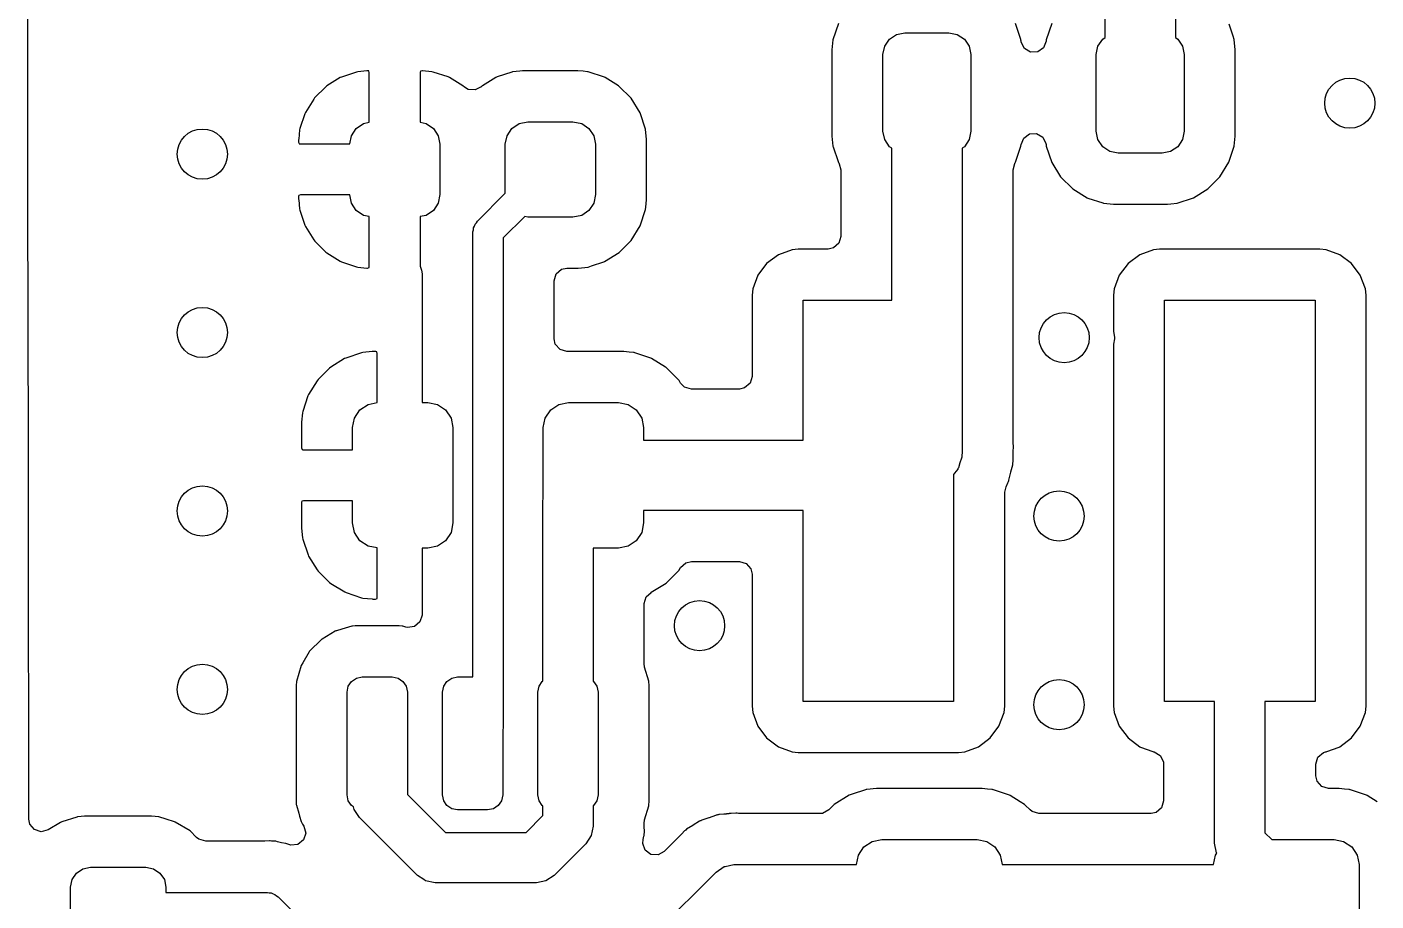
# Model space of a CAD drawing. Extents: x 108 to 192, y -153 to -46.
# Drawn here: x 108.49 to 121.93, y -93.8 to -85.09 of the extents above; entities that cross this region are included whole.
import ezdxf

# ---------------------------------------------------------------- set-up
doc = ezdxf.new("R2010")
doc.units = 0
doc.layers.add('BLACK', color=7, linetype='CONTINUOUS')

msp = doc.modelspace()

# ---------------------------------------------------------------- linework, layer by layer
at = {"layer": 'BLACK', "linetype": 'CONTINUOUS'}
for p, q in [((119.229, -85.1988), (119.229, -77.7791)), ((119.929, -77.9241), (119.929, -85.1988)), ((108.499, -86.2403), (108.489, -79.3742)), ((116.572, -85.0597), (116.518, -85.2207)), ((118.389, -85.2194), (118.336, -85.0586)), ((118.697, -85.0597), (118.643, -85.2207)), ((120.503, -85.1858), (120.463, -85.0655)), ((117.08, -85.2145), (117.151, -85.1671)), ((117.151, -85.1671), (117.235, -85.1504)), ((117.235, -85.1504), (117.673, -85.1504)), ((117.673, -85.1504), (117.756, -85.1671)), ((117.756, -85.1671), (117.827, -85.2145)), ((119.205, -85.2145), (119.229, -85.1988)), ((119.929, -85.1988), (119.952, -85.2145)), ((120.514, -85.2194), (120.503, -85.1858)), ((116.518, -85.2207), (116.508, -85.3208)), ((116.508, -85.3208), (116.508, -86.18)), ((117.016, -85.3691), (117.033, -85.2854)), ((117.033, -85.2854), (117.08, -85.2145)), ((117.827, -85.2145), (117.875, -85.2854)), ((117.875, -85.2854), (117.891, -85.3691)), ((118.39, -85.2263), (118.389, -85.2194)), ((118.391, -85.2352), (118.39, -85.2263)), ((118.39, -85.2263), (118.39, -85.2263)), ((118.392, -85.2452), (118.391, -85.2352)), ((118.425, -85.3085), (118.392, -85.2452)), ((118.486, -85.3445), (118.425, -85.3085)), ((118.615, -85.3008), (118.557, -85.3416)), ((118.642, -85.2351), (118.615, -85.3008)), ((118.643, -85.2207), (118.642, -85.2275)), ((118.642, -85.2275), (118.642, -85.2351)), ((119.141, -85.3691), (119.158, -85.2854)), ((119.158, -85.2854), (119.205, -85.2145)), ((119.952, -85.2145), (120, -85.2854)), ((120, -85.2854), (120.016, -85.3691)), ((120.525, -85.3208), (120.514, -85.2194)), ((120.525, -86.18), (120.525, -85.3208)), ((117.016, -86.1316), (117.016, -85.3691)), ((117.891, -85.3691), (117.891, -86.1316)), ((118.557, -85.3416), (118.486, -85.3445)), ((119.141, -86.1316), (119.141, -85.3691)), ((120.016, -85.3691), (120.016, -86.1316)), ((111.609, -85.598), (111.476, -85.6802)), ((111.622, -85.5918), (111.609, -85.598)), ((111.771, -85.5422), (111.622, -85.5918)), ((111.784, -85.5393), (111.771, -85.5422)), ((111.876, -85.5297), (111.784, -85.5393)), ((111.883, -85.5294), (111.876, -85.5297)), ((111.886, -85.5294), (111.883, -85.5294)), ((111.894, -85.5311), (111.886, -85.5294)), ((111.895, -85.5323), (111.894, -85.5311)), ((111.899, -85.5475), (111.895, -85.5323)), ((111.899, -86.0432), (111.899, -85.5475)), ((112.409, -85.5353), (112.407, -85.5429)), ((112.407, -85.5429), (112.407, -86.0432)), ((112.41, -85.5339), (112.409, -85.5353)), ((112.425, -85.5295), (112.41, -85.5339)), ((112.43, -85.5297), (112.425, -85.5295)), ((112.521, -85.539), (112.43, -85.5297)), ((112.535, -85.5419), (112.521, -85.539)), ((112.683, -85.5912), (112.535, -85.5419)), ((112.697, -85.5974), (112.683, -85.5912)), ((112.83, -85.6794), (112.697, -85.5974)), ((113.159, -85.5975), (113.027, -85.679)), ((113.165, -85.5936), (113.159, -85.5975)), ((113.159, -85.5975), (113.159, -85.5975)), ((113.172, -85.5913), (113.165, -85.5936)), ((113.319, -85.5422), (113.172, -85.5913)), ((113.172, -85.5913), (113.172, -85.5913)), ((113.327, -85.5395), (113.319, -85.5422)), ((113.397, -85.5323), (113.327, -85.5395)), ((113.426, -85.5292), (113.397, -85.5323)), ((113.43, -85.5289), (113.426, -85.5292)), ((113.426, -85.5292), (113.426, -85.5292)), ((113.977, -85.5289), (113.43, -85.5289)), ((114.03, -85.5343), (113.977, -85.5289)), ((114.071, -85.5386), (114.03, -85.5343)), ((114.078, -85.5393), (114.071, -85.5386)), ((114.071, -85.5386), (114.071, -85.5386)), ((114.241, -85.5931), (114.078, -85.5393)), ((114.247, -85.5969), (114.241, -85.5931)), ((114.38, -85.679), (114.247, -85.5969)), ((114.247, -85.5969), (114.247, -85.5969)), ((111.465, -85.6892), (111.354, -85.7998)), ((111.476, -85.6802), (111.465, -85.6892)), ((112.847, -85.693), (112.83, -85.6794)), ((112.848, -85.6919), (112.847, -85.693)), ((112.884, -85.7153), (112.848, -85.6919)), ((112.955, -85.7203), (112.884, -85.7153)), ((113.007, -85.6916), (112.955, -85.7203)), ((113.009, -85.6934), (113.007, -85.6916)), ((113.015, -85.6888), (113.009, -85.6934)), ((113.02, -85.6836), (113.015, -85.6888)), ((113.027, -85.679), (113.02, -85.6836)), ((114.386, -85.6828), (114.38, -85.679)), ((114.507, -85.8037), (114.386, -85.6828)), ((111.345, -85.8112), (111.263, -85.9443)), ((111.354, -85.7998), (111.345, -85.8112)), ((114.597, -85.9491), (114.507, -85.8037)), ((111.257, -85.9575), (111.208, -86.1062)), ((111.263, -85.9443), (111.257, -85.9575)), ((114.651, -86.1114), (114.597, -85.9491)), ((111.205, -86.1196), (111.196, -86.2105)), ((111.208, -86.1062), (111.205, -86.1196)), ((111.721, -86.1763), (111.769, -86.1033)), ((111.769, -86.1033), (111.842, -86.0545)), ((111.842, -86.0545), (111.899, -86.0432)), ((112.407, -86.0432), (112.465, -86.0545)), ((112.465, -86.0545), (112.537, -86.1033)), ((112.537, -86.1033), (112.586, -86.1763)), ((113.271, -86.1763), (113.319, -86.1033)), ((113.319, -86.1033), (113.392, -86.0545)), ((113.392, -86.0545), (113.478, -86.0374)), ((113.478, -86.0374), (113.928, -86.0374)), ((113.928, -86.0374), (114.015, -86.0545)), ((114.015, -86.0545), (114.087, -86.1033)), ((114.087, -86.1033), (114.136, -86.1763)), ((114.662, -86.2137), (114.651, -86.1114)), ((117.033, -86.2154), (117.016, -86.1316)), ((117.891, -86.1316), (117.875, -86.2154)), ((119.158, -86.2154), (119.141, -86.1316)), ((120.016, -86.1316), (120, -86.2154)), ((108.499, -86.8078), (108.499, -86.2403)), ((111.196, -86.2105), (111.195, -86.2169)), ((111.195, -86.2169), (111.195, -86.2403)), ((111.195, -86.2403), (111.2, -86.2555)), ((111.2, -86.2555), (111.201, -86.2567)), ((111.201, -86.2567), (111.209, -86.2584)), ((111.209, -86.2584), (111.704, -86.2584)), ((111.704, -86.2584), (111.721, -86.1763)), ((112.586, -86.1763), (112.603, -86.2624)), ((112.603, -86.2624), (112.603, -86.7624)), ((113.253, -86.2624), (113.271, -86.1763)), ((113.253, -86.7503), (113.253, -86.2624)), ((114.136, -86.1763), (114.153, -86.2624)), ((114.153, -86.2624), (114.153, -86.7624)), ((114.662, -86.8111), (114.662, -86.2137)), ((116.508, -86.18), (116.518, -86.2814)), ((117.08, -86.2863), (117.033, -86.2154)), ((117.875, -86.2154), (117.827, -86.2863)), ((118.39, -86.2801), (118.391, -86.2657)), ((118.391, -86.2657), (118.418, -86.2)), ((118.418, -86.2), (118.476, -86.1592)), ((118.476, -86.1592), (118.547, -86.1563)), ((118.547, -86.1563), (118.608, -86.1923)), ((118.608, -86.1923), (118.64, -86.2556)), ((118.64, -86.2556), (118.642, -86.2656)), ((118.642, -86.2656), (118.643, -86.2745)), ((118.643, -86.2745), (118.643, -86.2745)), ((118.643, -86.2745), (118.643, -86.2814)), ((119.205, -86.2863), (119.158, -86.2154)), ((120, -86.2154), (119.952, -86.2863)), ((120.515, -86.2801), (120.525, -86.18)), ((116.518, -86.2814), (116.521, -86.2879)), ((116.521, -86.2879), (116.57, -86.4353)), ((117.104, -86.302), (117.08, -86.2863)), ((117.104, -87.8144), (117.104, -86.302)), ((117.827, -86.2863), (117.804, -86.302)), ((117.804, -86.302), (117.804, -89.3309)), ((118.336, -86.4411), (118.39, -86.2801)), ((118.643, -86.2814), (118.697, -86.4422)), ((119.276, -86.3337), (119.205, -86.2863)), ((119.36, -86.3504), (119.276, -86.3337)), ((119.798, -86.3504), (119.36, -86.3504)), ((119.881, -86.3337), (119.798, -86.3504)), ((119.952, -86.2863), (119.881, -86.3337)), ((120.461, -86.4411), (120.515, -86.2801)), ((116.57, -86.4353), (116.57, -86.4353)), ((116.57, -86.4353), (116.572, -86.4422)), ((116.572, -86.4422), (116.577, -86.4494)), ((116.577, -86.4494), (116.577, -86.4494)), ((116.577, -86.4494), (116.577, -86.4502)), ((116.577, -86.4502), (116.579, -86.4551)), ((116.579, -86.4551), (116.578, -86.4555)), ((116.578, -86.4555), (116.595, -86.5157)), ((116.595, -86.5157), (116.595, -87.1799)), ((118.312, -86.5155), (118.33, -86.4542)), ((118.312, -89.2378), (118.312, -86.5155)), ((118.329, -86.454), (118.331, -86.4511)), ((118.33, -86.4542), (118.329, -86.454)), ((118.331, -86.4494), (118.332, -86.4473)), ((118.331, -86.4511), (118.331, -86.4494)), ((118.332, -86.4473), (118.336, -86.4411)), ((118.332, -86.4473), (118.332, -86.4473)), ((118.697, -86.4422), (118.786, -86.5865)), ((120.372, -86.5855), (120.461, -86.4411)), ((118.786, -86.5865), (118.906, -86.7063)), ((120.252, -86.7055), (120.372, -86.5855)), ((108.503, -89.2883), (108.499, -86.8078)), ((111.197, -86.7723), (111.195, -86.7799)), ((111.195, -86.7799), (111.195, -86.8078)), ((111.195, -86.8078), (111.196, -86.8144)), ((111.198, -86.7709), (111.197, -86.7723)), ((111.214, -86.7664), (111.198, -86.7709)), ((111.704, -86.7664), (111.214, -86.7664)), ((111.721, -86.8485), (111.704, -86.7664)), ((112.603, -86.7624), (112.586, -86.8485)), ((112.976, -87.0273), (113.253, -86.7503)), ((114.153, -86.7624), (114.136, -86.8485)), ((114.662, -86.8143), (114.662, -86.8111)), ((118.906, -86.7063), (119.051, -86.7952)), ((119.051, -86.7952), (119.058, -86.7976)), ((119.058, -86.7976), (119.058, -86.7976)), ((119.058, -86.7976), (119.205, -86.8465)), ((119.947, -86.8484), (120.108, -86.7947)), ((120.108, -86.7947), (120.252, -86.7055)), ((111.196, -86.8144), (111.205, -86.9065)), ((111.205, -86.9065), (111.208, -86.9199)), ((111.208, -86.9199), (111.258, -87.0685)), ((111.769, -86.9215), (111.721, -86.8485)), ((111.842, -86.9703), (111.769, -86.9215)), ((112.537, -86.9215), (112.465, -86.9703)), ((112.586, -86.8485), (112.537, -86.9215)), ((114.087, -86.9215), (114.015, -86.9703)), ((114.136, -86.8485), (114.087, -86.9215)), ((114.598, -87.0745), (114.652, -86.9122)), ((114.652, -86.9122), (114.654, -86.8873)), ((114.654, -86.8873), (114.662, -86.8143)), ((119.205, -86.8465), (119.205, -86.8465)), ((119.205, -86.8465), (119.212, -86.8486)), ((119.212, -86.8486), (119.312, -86.8589)), ((119.312, -86.8589), (119.846, -86.8589)), ((119.846, -86.8589), (119.849, -86.8586)), ((119.849, -86.8586), (119.883, -86.8551)), ((119.849, -86.8586), (119.849, -86.8586)), ((119.883, -86.8551), (119.947, -86.8484)), ((111.258, -87.0685), (111.264, -87.0817)), ((111.899, -86.9816), (111.842, -86.9703)), ((111.899, -87.4819), (111.899, -86.9816)), ((112.465, -86.9703), (112.407, -86.9816)), ((112.407, -86.9816), (112.407, -87.4773)), ((112.938, -87.0946), (112.947, -87.0775)), ((112.947, -87.0775), (112.952, -87.0584)), ((112.952, -87.0584), (112.966, -87.0444)), ((112.966, -87.0444), (112.976, -87.0273)), ((113.447, -86.9811), (113.232, -87.1955)), ((113.478, -86.9874), (113.447, -86.9811)), ((113.928, -86.9874), (113.478, -86.9874)), ((114.015, -86.9703), (113.928, -86.9874)), ((114.508, -87.2201), (114.598, -87.0745)), ((111.264, -87.0817), (111.346, -87.2146)), ((111.346, -87.2146), (111.355, -87.226)), ((112.932, -87.1334), (112.938, -87.1143)), ((112.932, -91.5704), (112.932, -87.1334)), ((112.938, -87.1143), (112.938, -87.0946)), ((113.232, -87.1955), (113.232, -92.0789)), ((116.595, -87.1799), (116.575, -87.248)), ((111.355, -87.226), (111.466, -87.3364)), ((111.466, -87.3364), (111.477, -87.3454)), ((111.477, -87.3454), (111.61, -87.4274)), ((114.242, -87.4312), (114.387, -87.3412)), ((114.387, -87.3412), (114.508, -87.2201)), ((116.11, -87.3127), (115.974, -87.3638)), ((116.172, -87.3059), (116.11, -87.3127)), ((116.469, -87.3059), (116.172, -87.3059)), ((116.522, -87.2945), (116.469, -87.3059)), ((116.575, -87.248), (116.522, -87.2945)), ((119.71, -87.3127), (119.574, -87.3638)), ((119.772, -87.3059), (119.71, -87.3127)), ((121.369, -87.3059), (119.772, -87.3059)), ((121.431, -87.3127), (121.369, -87.3059)), ((121.567, -87.3638), (121.431, -87.3127)), ((111.61, -87.4274), (111.623, -87.4336)), ((111.623, -87.4336), (111.772, -87.4829)), ((111.772, -87.4829), (111.786, -87.4858)), ((111.898, -87.4895), (111.899, -87.4819)), ((112.407, -87.4773), (112.419, -87.5161)), ((114.079, -87.4853), (114.114, -87.4737)), ((114.114, -87.4737), (114.235, -87.4335)), ((114.235, -87.4335), (114.242, -87.4312)), ((114.235, -87.4335), (114.235, -87.4335)), ((115.857, -87.4511), (115.77, -87.5677)), ((115.974, -87.3638), (115.857, -87.4511)), ((119.457, -87.4511), (119.37, -87.5677)), ((119.574, -87.3638), (119.457, -87.4511)), ((121.684, -87.4511), (121.567, -87.3638)), ((121.771, -87.5677), (121.684, -87.4511)), ((111.786, -87.4858), (111.876, -87.4951)), ((111.876, -87.4951), (111.882, -87.4953)), ((111.882, -87.4953), (111.897, -87.4909)), ((111.897, -87.4909), (111.898, -87.4895)), ((112.419, -87.5161), (112.424, -87.5516)), ((112.424, -87.5516), (112.424, -88.8354)), ((113.741, -87.6219), (113.761, -87.5538)), ((113.761, -87.5538), (113.815, -87.5073)), ((113.815, -87.5073), (113.867, -87.4959)), ((113.867, -87.4959), (113.977, -87.4959)), ((113.977, -87.4959), (113.98, -87.4956)), ((113.98, -87.4956), (114.014, -87.492)), ((113.98, -87.4956), (113.98, -87.4956)), ((114.014, -87.492), (114.079, -87.4853)), ((115.77, -87.5677), (115.719, -87.7041)), ((119.37, -87.5677), (119.319, -87.7041)), ((121.822, -87.7041), (121.771, -87.5677)), ((113.741, -88.2009), (113.741, -87.6219)), ((115.719, -87.7041), (115.712, -87.7663)), ((119.319, -87.7041), (119.312, -87.7663)), ((121.829, -87.7663), (121.822, -87.7041)), ((115.712, -87.7663), (115.712, -88.5759)), ((116.22, -89.2104), (116.22, -87.8144)), ((116.22, -87.8144), (117.104, -87.8144)), ((119.312, -87.7663), (119.312, -88.1239)), ((119.82, -91.8144), (119.82, -87.8144)), ((119.82, -87.8144), (121.32, -87.8144)), ((121.32, -87.8144), (121.32, -91.8144)), ((121.829, -91.8625), (121.829, -87.7663)), ((119.312, -88.1239), (119.321, -88.1888)), ((113.752, -88.2532), (113.741, -88.2009)), ((113.799, -88.3069), (113.752, -88.2532)), ((119.321, -88.201), (119.312, -88.2554)), ((119.312, -88.2554), (119.312, -91.8625)), ((119.321, -88.1888), (119.321, -88.201)), ((111.652, -88.3982), (111.515, -88.4835)), ((111.666, -88.392), (111.652, -88.3982)), ((111.82, -88.3405), (111.666, -88.392)), ((111.833, -88.3377), (111.82, -88.3405)), ((111.929, -88.3277), (111.833, -88.3377)), ((111.935, -88.3274), (111.929, -88.3277)), ((111.965, -88.3274), (111.935, -88.3274)), ((111.973, -88.3291), (111.965, -88.3274)), ((111.974, -88.3303), (111.973, -88.3291)), ((111.978, -88.3455), (111.974, -88.3303)), ((111.978, -88.8362), (111.978, -88.3455)), ((113.867, -88.3269), (113.799, -88.3069)), ((114.433, -88.3269), (113.867, -88.3269)), ((114.487, -88.3325), (114.433, -88.3269)), ((114.53, -88.3369), (114.487, -88.3325)), ((114.537, -88.3376), (114.53, -88.3369)), ((114.53, -88.3369), (114.53, -88.3369)), ((114.544, -88.3398), (114.537, -88.3376)), ((114.625, -88.3668), (114.544, -88.3398)), ((114.544, -88.3398), (114.544, -88.3398)), ((114.705, -88.3933), (114.625, -88.3668)), ((114.711, -88.3971), (114.705, -88.3933)), ((114.849, -88.4823), (114.711, -88.3971)), ((114.711, -88.3971), (114.711, -88.3971)), ((111.503, -88.4925), (111.389, -88.6072)), ((111.515, -88.4835), (111.503, -88.4925)), ((114.856, -88.4861), (114.849, -88.4823)), ((114.981, -88.6111), (114.856, -88.4861)), ((111.38, -88.6186), (111.295, -88.7566)), ((111.389, -88.6072), (111.38, -88.6186)), ((114.985, -88.6173), (114.981, -88.6111)), ((115, -88.6422), (114.985, -88.6173)), ((115.039, -88.6819), (115, -88.6422)), ((115.107, -88.7019), (115.039, -88.6819)), ((115.638, -88.6905), (115.586, -88.7019)), ((115.692, -88.644), (115.638, -88.6905)), ((115.712, -88.5759), (115.692, -88.644)), ((111.288, -88.7698), (111.237, -88.9241)), ((111.295, -88.7566), (111.288, -88.7698)), ((115.586, -88.7019), (115.107, -88.7019)), ((111.234, -88.9375), (111.225, -89.0318)), ((111.237, -88.9241), (111.234, -88.9375)), ((111.751, -88.9897), (111.806, -88.9086)), ((111.806, -88.9086), (111.887, -88.8544)), ((111.887, -88.8544), (111.978, -88.8362)), ((112.424, -88.8354), (112.482, -88.8354)), ((112.482, -88.8354), (112.578, -88.8544)), ((112.578, -88.8544), (112.659, -88.9086)), ((112.659, -88.9086), (112.713, -88.9897)), ((113.651, -88.9897), (113.706, -88.9086)), ((113.706, -88.9086), (113.787, -88.8544)), ((113.787, -88.8544), (113.882, -88.8354)), ((113.882, -88.8354), (114.382, -88.8354)), ((114.382, -88.8354), (114.478, -88.8544)), ((114.478, -88.8544), (114.559, -88.9086)), ((114.559, -88.9086), (114.613, -88.9897)), ((111.225, -89.0318), (111.224, -89.0383)), ((111.224, -89.0383), (111.224, -89.2883)), ((111.732, -89.0854), (111.751, -88.9897)), ((111.732, -89.3064), (111.732, -89.0854)), ((112.713, -88.9897), (112.732, -89.0854)), ((112.732, -89.0854), (112.732, -90.0354)), ((113.632, -89.0854), (113.651, -88.9897)), ((113.632, -89.7943), (113.632, -89.0854)), ((114.613, -88.9897), (114.632, -89.0854)), ((114.632, -89.0854), (114.632, -89.2104)), ((114.632, -89.2104), (116.22, -89.2104)), ((108.504, -90.0825), (108.503, -89.2883)), ((111.224, -89.2883), (111.229, -89.3035)), ((111.229, -89.3035), (111.23, -89.3047)), ((111.23, -89.3047), (111.238, -89.3064)), ((111.238, -89.3064), (111.732, -89.3064)), ((117.804, -89.3309), (117.801, -89.3665)), ((118.313, -89.2481), (118.312, -89.2378)), ((118.312, -89.3415), (118.315, -89.2616)), ((118.312, -89.3451), (118.312, -89.3415)), ((118.312, -89.4214), (118.312, -89.3451)), ((118.313, -89.2549), (118.313, -89.2481)), ((118.313, -89.2481), (118.313, -89.2481)), ((118.315, -89.2616), (118.313, -89.2549)), ((117.761, -89.4995), (117.73, -89.5383)), ((117.763, -89.4917), (117.761, -89.4995)), ((117.768, -89.4849), (117.763, -89.4917)), ((117.782, -89.4376), (117.768, -89.4849)), ((117.799, -89.3911), (117.782, -89.4376)), ((117.8, -89.3797), (117.799, -89.3911)), ((117.801, -89.3748), (117.8, -89.3797)), ((117.801, -89.3665), (117.801, -89.3748)), ((118.29, -89.5269), (118.308, -89.4547)), ((118.308, -89.4547), (118.309, -89.4481)), ((118.308, -89.4547), (118.308, -89.4547)), ((118.309, -89.4481), (118.31, -89.4413)), ((118.31, -89.4371), (118.311, -89.4322)), ((118.31, -89.438), (118.31, -89.4371)), ((118.31, -89.4413), (118.31, -89.438)), ((118.311, -89.4322), (118.312, -89.4272)), ((118.312, -89.4272), (118.312, -89.4214)), ((117.73, -89.5383), (117.72, -89.5518)), ((117.72, -89.5518), (117.72, -91.8144)), ((118.261, -89.6352), (118.264, -89.6291)), ((118.264, -89.6291), (118.266, -89.6225)), ((118.266, -89.6225), (118.267, -89.6193)), ((118.267, -89.6185), (118.269, -89.6154)), ((118.267, -89.6189), (118.267, -89.6185)), ((118.267, -89.6193), (118.267, -89.6189)), ((118.269, -89.6154), (118.271, -89.6092)), ((118.271, -89.6092), (118.289, -89.5299)), ((118.289, -89.5299), (118.29, -89.5269)), ((118.229, -89.73), (118.242, -89.674)), ((118.229, -91.8625), (118.229, -89.73)), ((118.242, -89.674), (118.261, -89.6352)), ((111.226, -89.8203), (111.224, -89.8279)), ((111.224, -89.8279), (111.224, -90.0825)), ((111.227, -89.8189), (111.226, -89.8203)), ((111.243, -89.8144), (111.227, -89.8189)), ((111.732, -89.8144), (111.243, -89.8144)), ((111.732, -90.0354), (111.732, -89.8144)), ((113.628, -89.8144), (113.632, -89.7943)), ((113.628, -91.6103), (113.628, -89.8144)), ((111.751, -90.1311), (111.732, -90.0354)), ((112.732, -90.0354), (112.713, -90.1311)), ((114.632, -90.0354), (114.613, -90.1311)), ((116.22, -89.9104), (114.632, -89.9104)), ((114.632, -89.9104), (114.632, -90.0354)), ((116.22, -91.8144), (116.22, -89.9104)), ((108.508, -92.9723), (108.504, -90.0825)), ((111.224, -90.0825), (111.225, -90.089)), ((111.225, -90.089), (111.235, -90.1846)), ((111.806, -90.2122), (111.751, -90.1311)), ((112.713, -90.1311), (112.659, -90.2122)), ((114.613, -90.1311), (114.559, -90.2122)), ((111.235, -90.1846), (111.238, -90.198)), ((111.238, -90.198), (111.289, -90.3522)), ((111.887, -90.2664), (111.806, -90.2122)), ((111.978, -90.2846), (111.887, -90.2664)), ((111.978, -90.7799), (111.978, -90.2846)), ((112.482, -90.2854), (112.424, -90.2854)), ((112.424, -90.2854), (112.424, -90.9527)), ((112.578, -90.2664), (112.482, -90.2854)), ((112.659, -90.2122), (112.578, -90.2664)), ((114.382, -90.2854), (114.128, -90.2854)), ((114.128, -90.2854), (114.128, -91.6103)), ((114.478, -90.2664), (114.382, -90.2854)), ((114.559, -90.2122), (114.478, -90.2664)), ((111.289, -90.3522), (111.295, -90.3654)), ((111.295, -90.3654), (111.38, -90.5032)), ((115, -90.4788), (115.053, -90.4313)), ((115.053, -90.4313), (115.107, -90.4189)), ((115.107, -90.4189), (115.586, -90.4189)), ((115.586, -90.4189), (115.654, -90.4389)), ((115.654, -90.4389), (115.701, -90.4926)), ((111.38, -90.5032), (111.389, -90.5146)), ((111.389, -90.5146), (111.504, -90.6291)), ((114.857, -90.6339), (114.982, -90.5087)), ((114.982, -90.5087), (115, -90.4788)), ((115.701, -90.4926), (115.712, -90.5449)), ((115.712, -90.5449), (115.712, -91.8625)), ((111.504, -90.6291), (111.516, -90.6382)), ((111.516, -90.6382), (111.654, -90.7232)), ((114.708, -90.7262), (114.857, -90.6339)), ((111.654, -90.7232), (111.667, -90.7294)), ((111.667, -90.7294), (111.821, -90.7805)), ((111.821, -90.7805), (111.834, -90.7834)), ((111.834, -90.7834), (111.929, -90.7931)), ((111.929, -90.7931), (111.935, -90.7934)), ((111.935, -90.7934), (111.96, -90.7934)), ((111.96, -90.7934), (111.976, -90.7889)), ((111.976, -90.7889), (111.977, -90.7875)), ((111.977, -90.7875), (111.978, -90.7799)), ((114.637, -90.8387), (114.657, -90.7705)), ((114.637, -91.4366), (114.637, -90.8387)), ((114.657, -90.7705), (114.706, -90.7272)), ((114.706, -90.727), (114.708, -90.7262)), ((114.706, -90.7272), (114.706, -90.727)), ((114.708, -90.7262), (114.708, -90.7262)), ((112.424, -90.9527), (112.404, -91.0208)), ((111.565, -91.1113), (111.558, -91.1153)), ((111.572, -91.109), (111.565, -91.1113)), ((111.625, -91.0939), (111.572, -91.109)), ((111.572, -91.109), (111.572, -91.109)), ((111.725, -91.0648), (111.625, -91.0939)), ((111.731, -91.0643), (111.725, -91.0648)), ((111.759, -91.0621), (111.731, -91.0643)), ((111.731, -91.0643), (111.731, -91.0643)), ((111.762, -91.0619), (111.759, -91.0621)), ((111.759, -91.0621), (111.759, -91.0621)), ((112.195, -91.0619), (111.762, -91.0619)), ((112.197, -91.0621), (112.195, -91.0619)), ((112.226, -91.0643), (112.197, -91.0621)), ((112.197, -91.0621), (112.197, -91.0621)), ((112.232, -91.0648), (112.226, -91.0643)), ((112.226, -91.0643), (112.226, -91.0643)), ((112.263, -91.0737), (112.232, -91.0648)), ((112.28, -91.0774), (112.263, -91.0737)), ((112.35, -91.0673), (112.28, -91.0774)), ((112.404, -91.0208), (112.35, -91.0673)), ((111.422, -91.1959), (111.304, -91.3136)), ((111.428, -91.1919), (111.422, -91.1959)), ((111.558, -91.1153), (111.428, -91.1919)), ((111.428, -91.1919), (111.428, -91.1919)), ((111.558, -91.1153), (111.558, -91.1153)), ((111.3, -91.3204), (111.236, -91.428)), ((111.304, -91.3136), (111.3, -91.3204)), ((111.3, -91.3204), (111.3, -91.3204)), ((111.219, -91.4568), (111.173, -91.6166)), ((111.236, -91.428), (111.219, -91.4568)), ((114.642, -91.4718), (114.637, -91.4366)), ((114.682, -91.6104), (114.642, -91.4718)), ((111.173, -91.6166), (111.17, -91.6539)), ((111.69, -91.663), (111.722, -91.6143)), ((111.722, -91.6143), (111.771, -91.5818)), ((111.771, -91.5818), (111.828, -91.5704)), ((111.828, -91.5704), (112.128, -91.5704)), ((112.128, -91.5704), (112.186, -91.5818)), ((112.186, -91.5818), (112.234, -91.6143)), ((112.234, -91.6143), (112.267, -91.663)), ((112.64, -91.663), (112.672, -91.6143)), ((112.672, -91.6143), (112.721, -91.5818)), ((112.721, -91.5818), (112.778, -91.5704)), ((112.778, -91.5704), (112.932, -91.5704)), ((113.59, -91.663), (113.622, -91.6143)), ((113.622, -91.6143), (113.628, -91.6103)), ((114.128, -91.6103), (114.134, -91.6143)), ((114.134, -91.6143), (114.167, -91.663)), ((114.684, -91.6166), (114.682, -91.6104)), ((114.682, -91.6104), (114.682, -91.6104)), ((114.687, -91.6539), (114.684, -91.6166)), ((111.17, -91.6539), (111.17, -92.8119)), ((111.678, -91.7204), (111.69, -91.663)), ((111.678, -92.7454), (111.678, -91.7204)), ((112.267, -91.663), (112.278, -91.7204)), ((112.278, -91.7204), (112.278, -92.7404)), ((112.628, -91.7204), (112.64, -91.663)), ((112.628, -92.7454), (112.628, -91.7204)), ((113.578, -91.7204), (113.59, -91.663)), ((113.578, -92.7454), (113.578, -91.7204)), ((114.167, -91.663), (114.178, -91.7204)), ((114.178, -91.7204), (114.178, -92.7454)), ((114.687, -92.8119), (114.687, -91.6539)), ((115.712, -91.8625), (115.719, -91.9247)), ((117.72, -91.8144), (116.22, -91.8144)), ((118.222, -91.9247), (118.229, -91.8625)), ((119.312, -91.8625), (119.319, -91.9247)), ((120.32, -91.8144), (119.82, -91.8144)), ((120.32, -93.2264), (120.32, -91.8144)), ((121.32, -91.8144), (120.82, -91.8144)), ((120.82, -91.8144), (120.82, -93.1228)), ((121.822, -91.9247), (121.829, -91.8625)), ((115.719, -91.9247), (115.77, -92.0611)), ((118.171, -92.0611), (118.222, -91.9247)), ((119.319, -91.9247), (119.37, -92.0611)), ((121.771, -92.0611), (121.822, -91.9247)), ((113.232, -92.0789), (113.228, -92.0938)), ((113.228, -92.0938), (113.228, -92.7454)), ((115.77, -92.0611), (115.857, -92.1777)), ((115.857, -92.1777), (115.974, -92.265)), ((117.967, -92.265), (118.084, -92.1777)), ((118.084, -92.1777), (118.171, -92.0611)), ((119.37, -92.0611), (119.457, -92.1777)), ((119.457, -92.1777), (119.574, -92.265)), ((121.567, -92.265), (121.684, -92.1777)), ((121.684, -92.1777), (121.771, -92.0611)), ((115.974, -92.265), (116.11, -92.3161)), ((116.11, -92.3161), (116.172, -92.3229)), ((117.769, -92.3229), (117.831, -92.3161)), ((117.831, -92.3161), (117.967, -92.265)), ((119.574, -92.265), (119.582, -92.2682)), ((119.582, -92.2682), (119.703, -92.3134)), ((119.703, -92.3134), (119.703, -92.3134)), ((119.703, -92.3134), (119.71, -92.3161)), ((119.71, -92.3161), (119.716, -92.3168)), ((119.716, -92.3168), (119.777, -92.3515)), ((121.403, -92.3243), (121.424, -92.3169)), ((121.424, -92.3169), (121.431, -92.3161)), ((121.431, -92.3161), (121.438, -92.3134)), ((121.438, -92.3134), (121.559, -92.2682)), ((121.438, -92.3134), (121.438, -92.3134)), ((121.559, -92.2682), (121.567, -92.265)), ((116.172, -92.3229), (117.769, -92.3229)), ((119.777, -92.3515), (119.81, -92.4145)), ((119.81, -92.4145), (119.812, -92.4389)), ((119.812, -92.4389), (119.812, -92.8059)), ((121.329, -92.4389), (121.349, -92.3708)), ((121.329, -92.5559), (121.329, -92.4389)), ((121.349, -92.3708), (121.403, -92.3243)), ((121.34, -92.6082), (121.329, -92.5559)), ((116.841, -92.6951), (116.709, -92.7391)), ((116.847, -92.6929), (116.841, -92.6951)), ((116.841, -92.6951), (116.841, -92.6951)), ((116.854, -92.6922), (116.847, -92.6929)), ((116.95, -92.6822), (116.854, -92.6922)), ((116.854, -92.6922), (116.854, -92.6922)), ((116.953, -92.6819), (116.95, -92.6822)), ((116.95, -92.6822), (116.95, -92.6822)), ((118.004, -92.6819), (116.953, -92.6819)), ((118.058, -92.6875), (118.004, -92.6819)), ((118.101, -92.6919), (118.058, -92.6875)), ((118.108, -92.6926), (118.101, -92.6919)), ((118.101, -92.6919), (118.101, -92.6919)), ((118.115, -92.6948), (118.108, -92.6926)), ((118.116, -92.6951), (118.115, -92.6948)), ((118.115, -92.6948), (118.115, -92.6948)), ((118.276, -92.7483), (118.116, -92.6951)), ((121.387, -92.6619), (121.34, -92.6082)), ((121.455, -92.6819), (121.387, -92.6619)), ((121.56, -92.6819), (121.455, -92.6819)), ((121.614, -92.6875), (121.56, -92.6819)), ((121.657, -92.6919), (121.614, -92.6875)), ((121.664, -92.6926), (121.657, -92.6919)), ((121.657, -92.6919), (121.657, -92.6919)), ((121.671, -92.6948), (121.664, -92.6926)), ((121.672, -92.6951), (121.671, -92.6948)), ((121.671, -92.6948), (121.671, -92.6948)), ((121.832, -92.7483), (121.672, -92.6951)), ((111.17, -92.8119), (111.17, -92.8143)), ((111.17, -92.8143), (111.17, -92.8144)), ((111.17, -92.8144), (111.172, -92.8419)), ((111.172, -92.8419), (111.173, -92.8492)), ((111.173, -92.8492), (111.196, -92.9283)), ((111.69, -92.8028), (111.678, -92.7454)), ((111.722, -92.8515), (111.69, -92.8028)), ((111.743, -92.865), (111.722, -92.8515)), ((112.278, -92.7404), (112.658, -93.1204)), ((112.64, -92.8028), (112.628, -92.7454)), ((112.672, -92.8515), (112.64, -92.8028)), ((112.721, -92.884), (112.672, -92.8515)), ((113.184, -92.8515), (113.136, -92.884)), ((113.217, -92.8028), (113.184, -92.8515)), ((113.228, -92.7454), (113.217, -92.8028)), ((113.59, -92.8028), (113.578, -92.7454)), ((113.622, -92.8515), (113.59, -92.8028)), ((113.628, -92.8555), (113.622, -92.8515)), ((113.628, -92.9518), (113.628, -92.8555)), ((114.134, -92.8515), (114.128, -92.8555)), ((114.128, -92.8555), (114.128, -93.0554)), ((114.167, -92.8028), (114.134, -92.8515)), ((114.178, -92.7454), (114.167, -92.8028)), ((114.642, -92.994), (114.682, -92.8554)), ((114.682, -92.8554), (114.684, -92.8492)), ((114.682, -92.8554), (114.682, -92.8554)), ((114.684, -92.8492), (114.685, -92.8419)), ((114.685, -92.8419), (114.687, -92.8144)), ((114.687, -92.8143), (114.687, -92.8119)), ((114.687, -92.8144), (114.687, -92.8143)), ((116.524, -92.8471), (116.476, -92.8949)), ((116.529, -92.8419), (116.524, -92.8471)), ((116.679, -92.7488), (116.529, -92.8419)), ((116.709, -92.7391), (116.679, -92.7488)), ((118.282, -92.7521), (118.276, -92.7483)), ((118.383, -92.8144), (118.282, -92.7521)), ((118.282, -92.7521), (118.282, -92.7521)), ((118.427, -92.8411), (118.383, -92.8144)), ((118.432, -92.8463), (118.427, -92.8411)), ((118.481, -92.8951), (118.432, -92.8463)), ((119.812, -92.8059), (119.792, -92.874)), ((121.838, -92.7521), (121.832, -92.7483)), ((121.939, -92.8144), (121.838, -92.7521)), ((121.838, -92.7521), (121.838, -92.7521)), ((108.508, -92.987), (108.508, -92.9723)), ((108.518, -93.0361), (108.508, -92.987)), ((108.986, -92.9664), (108.836, -93.0135)), ((108.993, -92.9644), (108.986, -92.9664)), ((108.986, -92.9664), (108.986, -92.9664)), ((109.028, -92.9612), (108.993, -92.9644)), ((109.063, -92.958), (109.028, -92.9612)), ((109.066, -92.9577), (109.063, -92.958)), ((109.063, -92.958), (109.063, -92.958)), ((109.397, -92.9577), (109.066, -92.9577)), ((109.727, -92.9577), (109.397, -92.9577)), ((109.729, -92.9577), (109.727, -92.9577)), ((109.803, -92.9644), (109.729, -92.9577)), ((109.875, -92.987), (109.803, -92.9644)), ((109.959, -93.0135), (109.875, -92.987)), ((111.196, -92.9283), (111.204, -92.958)), ((111.204, -92.958), (111.219, -93.009)), ((111.747, -92.8896), (111.743, -92.865)), ((111.802, -92.9707), (111.747, -92.8896)), ((112.378, -93.5472), (111.802, -92.9707)), ((112.778, -92.8954), (112.721, -92.884)), ((113.078, -92.8954), (112.778, -92.8954)), ((113.136, -92.884), (113.078, -92.8954)), ((113.46, -93.1204), (113.628, -92.9518)), ((114.637, -93.0292), (114.642, -92.994)), ((115.281, -92.9735), (115.212, -92.996)), ((115.285, -92.9721), (115.281, -92.9735)), ((115.347, -92.9497), (115.285, -92.9721)), ((115.354, -92.9472), (115.347, -92.9497)), ((115.347, -92.9497), (115.347, -92.9497)), ((115.361, -92.9464), (115.354, -92.9472)), ((115.367, -92.945), (115.361, -92.9464)), ((115.373, -92.9438), (115.367, -92.945)), ((115.38, -92.9415), (115.373, -92.9438)), ((115.387, -92.9409), (115.38, -92.9415)), ((115.43, -92.9374), (115.387, -92.9409)), ((115.387, -92.9409), (115.387, -92.9409)), ((115.453, -92.9356), (115.43, -92.9374)), ((115.457, -92.9352), (115.453, -92.9356)), ((115.468, -92.9338), (115.457, -92.9352)), ((115.481, -92.9323), (115.468, -92.9338)), ((115.485, -92.9319), (115.481, -92.9323)), ((115.481, -92.9323), (115.481, -92.9323)), ((115.493, -92.9319), (115.485, -92.9319)), ((115.503, -92.9315), (115.493, -92.9319)), ((115.549, -92.9278), (115.503, -92.9315)), ((115.556, -92.9272), (115.549, -92.9278)), ((115.549, -92.9278), (115.549, -92.9278)), ((115.563, -92.9283), (115.556, -92.9272)), ((115.578, -92.9305), (115.563, -92.9283)), ((115.563, -92.9283), (115.563, -92.9283)), ((115.596, -92.9319), (115.578, -92.9305)), ((116.387, -92.9319), (115.596, -92.9319)), ((116.414, -92.929), (116.387, -92.9319)), ((116.476, -92.8949), (116.414, -92.929)), ((118.502, -92.9119), (118.481, -92.8951)), ((118.57, -92.9319), (118.502, -92.9119)), ((119.686, -92.9319), (118.57, -92.9319)), ((119.738, -92.9205), (119.686, -92.9319)), ((119.792, -92.874), (119.738, -92.9205)), ((108.563, -93.091), (108.518, -93.0361)), ((108.63, -93.1128), (108.563, -93.091)), ((108.699, -93.0946), (108.63, -93.1128)), ((108.823, -93.0197), (108.699, -93.0946)), ((108.829, -93.0157), (108.823, -93.0197)), ((108.823, -93.0197), (108.823, -93.0197)), ((108.836, -93.0135), (108.829, -93.0157)), ((108.836, -93.0135), (108.836, -93.0135)), ((109.966, -93.0157), (109.959, -93.0135)), ((109.959, -93.0135), (109.959, -93.0135)), ((110.113, -93.1046), (109.966, -93.0157)), ((110.179, -93.1708), (110.113, -93.1046)), ((111.219, -93.009), (111.235, -93.0361)), ((111.235, -93.0361), (111.248, -93.0577)), ((111.266, -93.1265), (111.243, -93.1938)), ((111.248, -93.0577), (111.266, -93.1265)), ((112.658, -93.1204), (113.46, -93.1204)), ((114.128, -93.0554), (114.109, -93.1511)), ((114.637, -93.0425), (114.637, -93.0292)), ((114.637, -93.0459), (114.637, -93.0425)), ((114.639, -93.1233), (114.637, -93.0459)), ((114.638, -93.1305), (114.639, -93.1233)), ((115.04, -93.1045), (115.011, -93.1346)), ((115.046, -93.1005), (115.04, -93.1045)), ((115.049, -93.0978), (115.046, -93.1005)), ((115.052, -93.0952), (115.049, -93.0978)), ((115.06, -93.0878), (115.052, -93.0952)), ((115.052, -93.0952), (115.052, -93.0952)), ((115.123, -93.0499), (115.06, -93.0878)), ((115.126, -93.0476), (115.123, -93.0499)), ((115.187, -93.0076), (115.126, -93.0476)), ((115.194, -93.0051), (115.187, -93.0076)), ((115.2, -93.0023), (115.194, -93.0051)), ((115.205, -92.9998), (115.2, -93.0023)), ((115.212, -92.996), (115.205, -92.9998)), ((120.82, -93.1228), (120.888, -93.1904)), ((110.2, -93.1877), (110.179, -93.1708)), ((110.269, -93.2077), (110.2, -93.1877)), ((110.847, -93.2077), (110.269, -93.2077)), ((110.859, -93.2071), (110.847, -93.2077)), ((110.905, -93.2028), (110.859, -93.2071)), ((110.913, -93.204), (110.905, -93.2028)), ((110.926, -93.2061), (110.913, -93.204)), ((110.946, -93.2077), (110.926, -93.2061)), ((110.967, -93.2077), (110.946, -93.2077)), ((110.984, -93.212), (110.967, -93.2077)), ((111.012, -93.2192), (110.984, -93.212)), ((111.024, -93.2216), (111.012, -93.2192)), ((111.069, -93.2288), (111.024, -93.2216)), ((111.089, -93.2373), (111.069, -93.2288)), ((111.108, -93.2437), (111.089, -93.2373)), ((111.108, -93.2439), (111.108, -93.2437)), ((111.117, -93.2458), (111.108, -93.2439)), ((111.188, -93.2383), (111.117, -93.2458)), ((111.243, -93.1938), (111.188, -93.2383)), ((114.055, -93.2322), (113.74, -93.5472)), ((114.109, -93.1511), (114.055, -93.2322)), ((114.623, -93.2292), (114.626, -93.1903)), ((114.648, -93.2958), (114.623, -93.2292)), ((114.626, -93.1903), (114.635, -93.1552)), ((114.635, -93.1552), (114.636, -93.1498)), ((114.635, -93.1552), (114.635, -93.1552)), ((114.636, -93.1498), (114.637, -93.1386)), ((114.637, -93.1346), (114.638, -93.1305)), ((114.637, -93.1386), (114.637, -93.1346)), ((114.637, -93.1386), (114.637, -93.1386)), ((114.984, -93.1632), (114.838, -93.3093)), ((114.986, -93.1608), (114.984, -93.1632)), ((115.011, -93.1346), (114.986, -93.1608)), ((116.827, -93.2636), (116.908, -93.2094)), ((116.908, -93.2094), (117.003, -93.1904)), ((117.003, -93.1904), (117.953, -93.1904)), ((117.953, -93.1904), (118.049, -93.2094)), ((118.049, -93.2094), (118.13, -93.2636)), ((120.339, -93.3221), (120.32, -93.2264)), ((120.888, -93.1904), (121.509, -93.1904)), ((121.509, -93.1904), (121.605, -93.2094)), ((121.605, -93.2094), (121.686, -93.2636)), ((114.705, -93.3383), (114.648, -93.2958)), ((114.775, -93.3434), (114.705, -93.3383)), ((114.838, -93.3093), (114.775, -93.3434)), ((116.753, -93.4404), (116.772, -93.3447)), ((116.772, -93.3447), (116.827, -93.2636)), ((118.13, -93.2636), (118.184, -93.3447)), ((118.184, -93.3447), (118.203, -93.4404)), ((120.309, -93.4404), (120.328, -93.3447)), ((120.328, -93.3447), (120.341, -93.3252)), ((120.341, -93.3252), (120.339, -93.3221)), ((121.686, -93.2636), (121.74, -93.3447)), ((121.74, -93.3447), (121.759, -93.4404)), ((108.938, -93.5897), (108.981, -93.5248)), ((108.981, -93.5248), (109.046, -93.4814)), ((109.046, -93.4814), (109.123, -93.4662)), ((109.123, -93.4662), (109.673, -93.4662)), ((109.673, -93.4662), (109.749, -93.4814)), ((109.749, -93.4814), (109.814, -93.5248)), ((109.814, -93.5248), (109.858, -93.5897)), ((114.608, -94.2579), (115.353, -93.5136)), ((115.353, -93.5136), (115.434, -93.4594)), ((115.353, -93.5136), (115.353, -93.5136)), ((115.434, -93.4594), (115.444, -93.4574)), ((115.444, -93.4574), (115.529, -93.4404)), ((115.529, -93.4404), (115.529, -93.4404)), ((115.529, -93.4404), (116.753, -93.4404)), ((118.203, -93.4404), (120.309, -93.4404)), ((121.759, -93.4404), (121.759, -93.9404)), ((108.923, -93.6662), (108.938, -93.5897)), ((108.923, -93.9876), (108.923, -93.6662)), ((109.858, -93.5897), (109.873, -93.6662)), ((109.873, -93.6662), (109.873, -93.7162)), ((112.442, -93.5897), (112.378, -93.5472)), ((112.378, -93.5472), (112.378, -93.5472)), ((112.459, -93.6014), (112.442, -93.5897)), ((112.555, -93.6204), (112.459, -93.6014)), ((113.563, -93.6204), (112.555, -93.6204)), ((112.555, -93.6204), (112.555, -93.6204)), ((113.659, -93.6014), (113.563, -93.6204)), ((113.74, -93.5472), (113.659, -93.6014)), ((109.873, -93.7162), (110.884, -93.7162)), ((110.884, -93.7162), (110.903, -93.7213)), ((110.903, -93.7213), (110.923, -93.7213)), ((110.923, -93.7213), (110.94, -93.7312)), ((110.94, -93.7312), (110.959, -93.7363)), ((110.959, -93.7363), (110.973, -93.7503)), ((110.973, -93.7503), (110.99, -93.7601)), ((110.99, -93.7601), (111.588, -94.3579))]:
    msp.add_line(p, q, dxfattribs=at)
at = {"layer": 'BLACK'}
for centre in [(121.666, -85.852), (110.236, -86.36), (110.236, -88.138), (118.821, -88.1888), (110.236, -89.916), (118.77, -89.9668), (115.189, -91.059), (110.236, -91.694), (118.77, -91.8464)]:
    msp.add_circle(centre, 0.25, dxfattribs=at)

doc.saveas('drawing.dxf')
